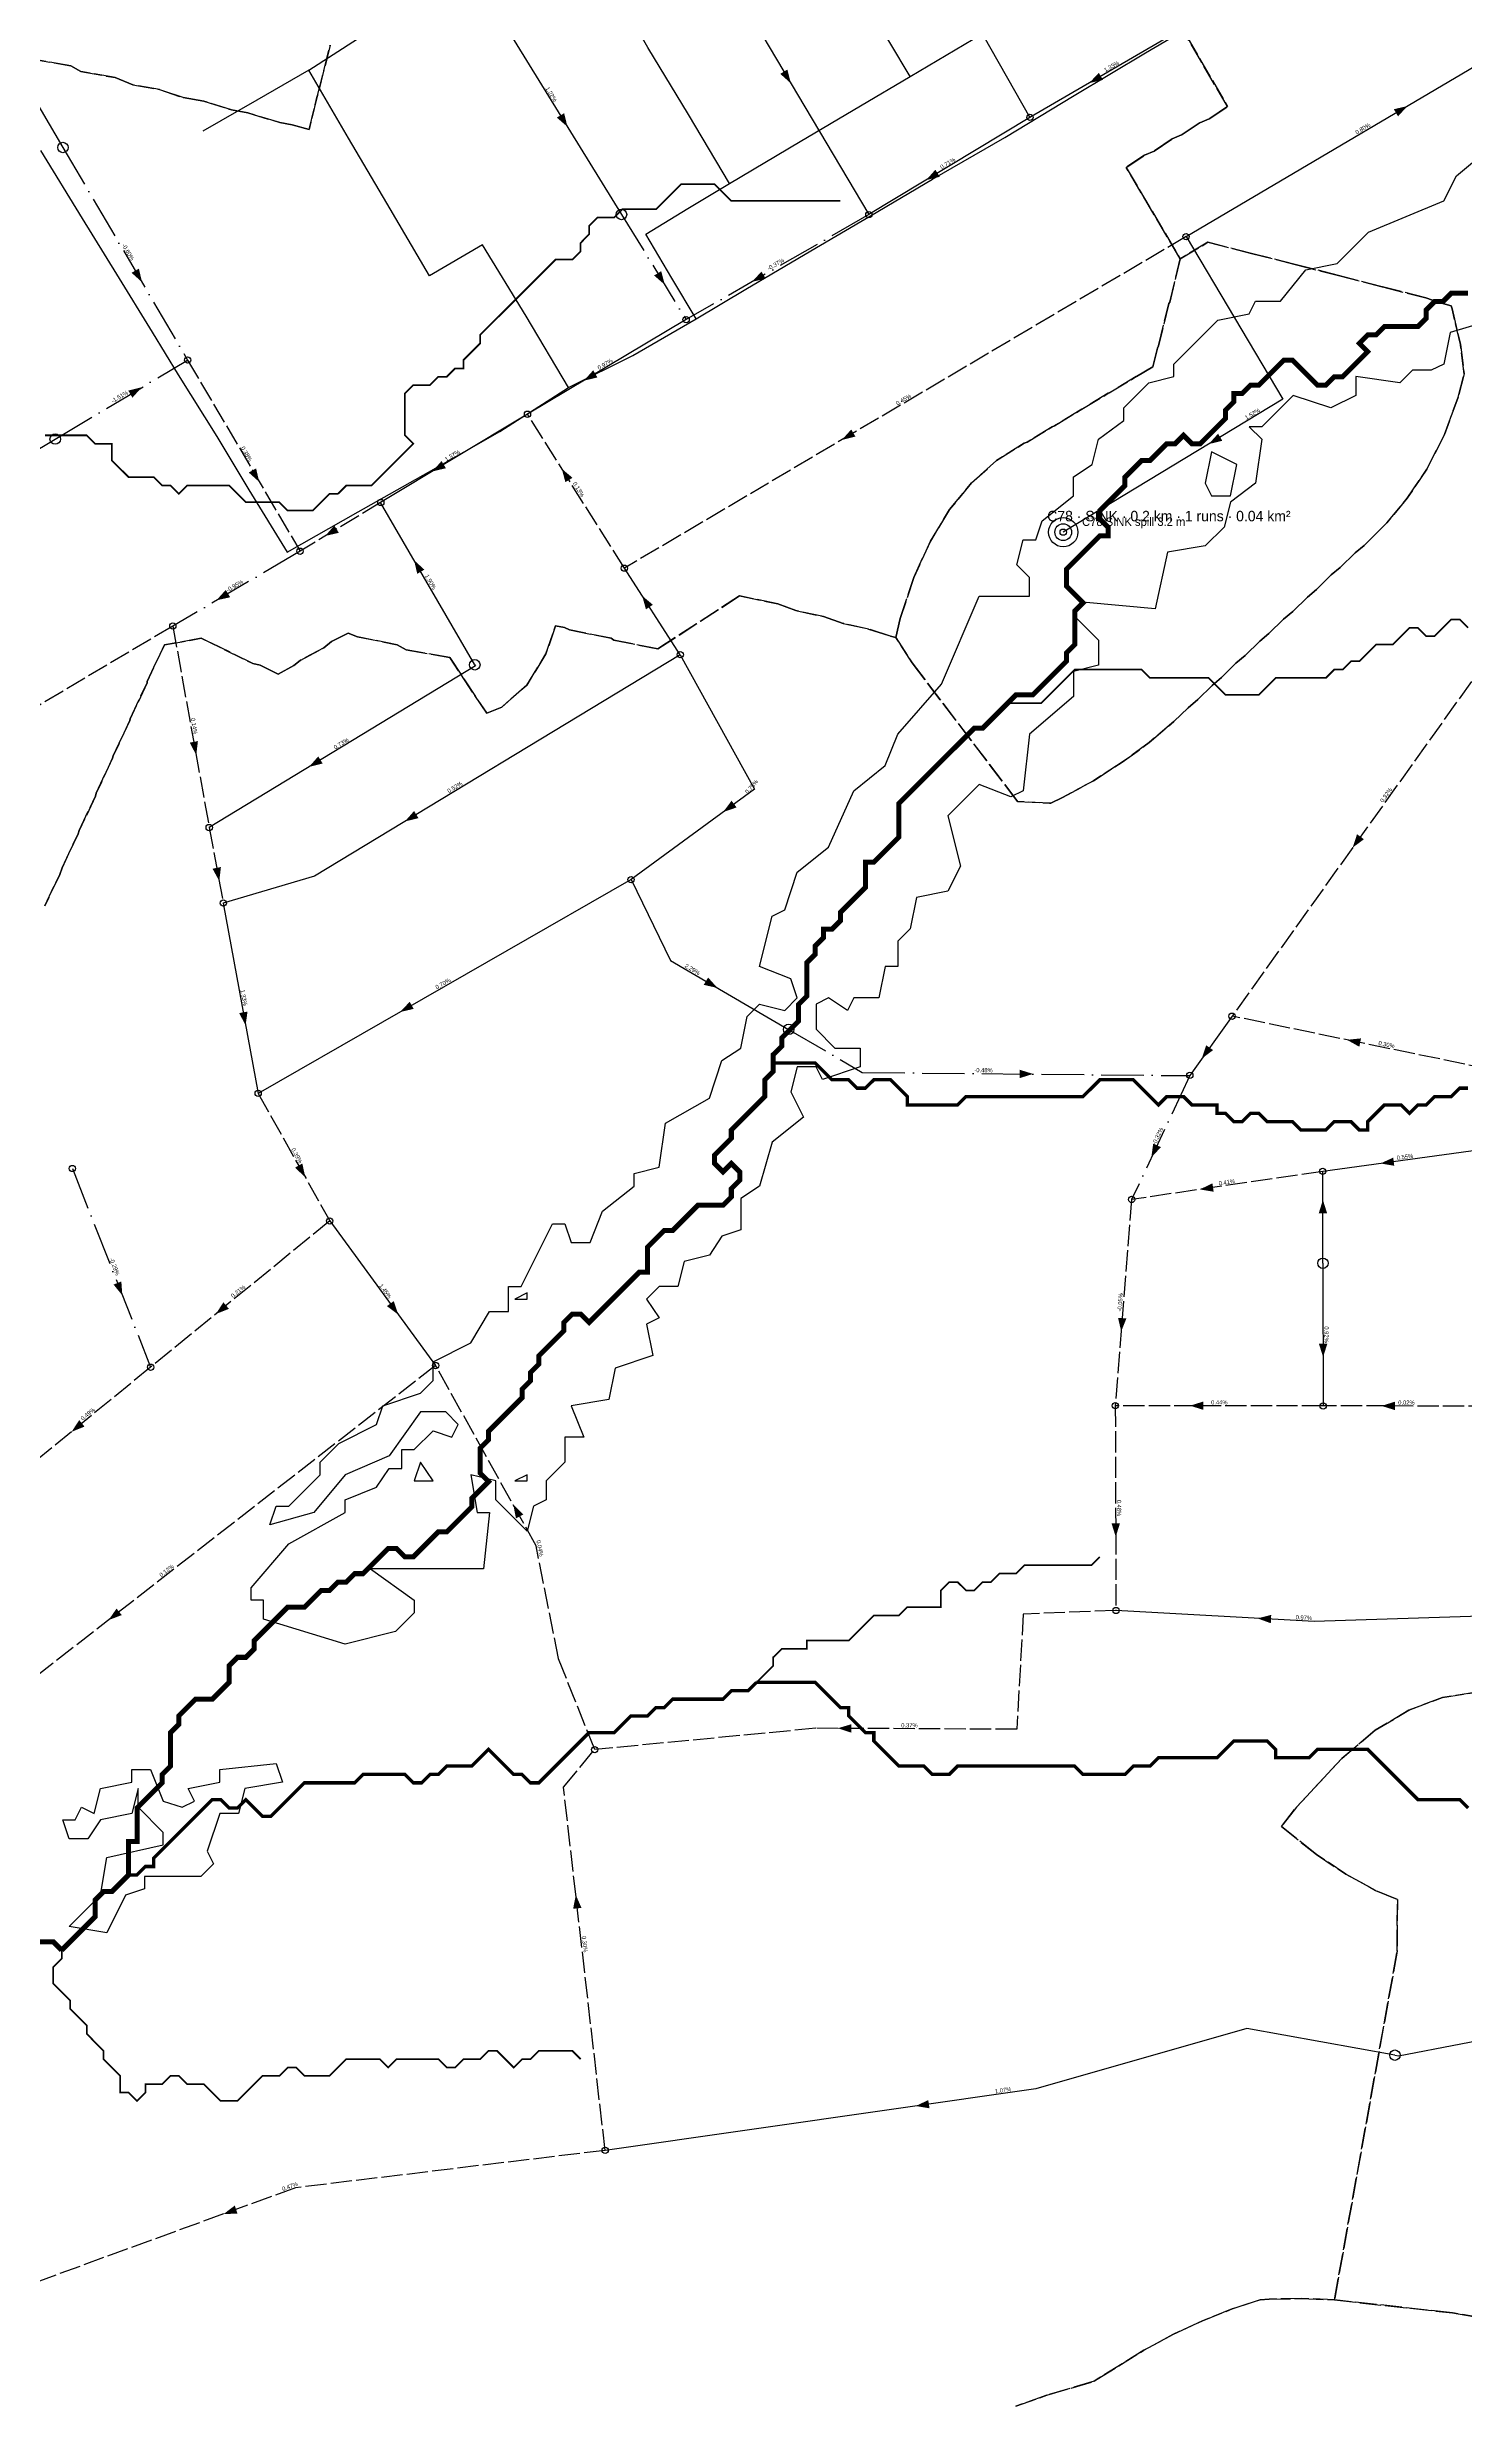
# Model space of a CAD drawing. Header units: metres. Extents: x 442821 to 452274, y 2561971 to 2571293.
# Drawn here: x 445740 to 446418, y 2564896 to 2566022 of the extents above; entities that cross this region are included whole.
import ezdxf
from ezdxf.enums import TextEntityAlignment as Align

# ---------------------------------------------------------------- set-up
doc = ezdxf.new("R2010")
doc.units = ezdxf.units.M
doc.header["$LTSCALE"] = 8
doc.linetypes.add('DASHDOT', pattern=[3.556, 2.54, -0.508, 0, -0.508])
doc.linetypes.add('DASHED', pattern=[1.524, 1.27, -0.254])
for name, color, linetype in [('A_ARROWS', 7, 'Continuous'), ('A_BUILT_2006', 252, 'Continuous'), ('A_CATCH_LABEL', 7, 'Continuous'), ('A_CATCHMENTS', 7, 'Continuous'), ('A_GRADIENT', 8, 'Continuous'), ('A_JUNCTIONS', 8, 'Continuous'), ('A_OUTLET_LABEL', 7, 'Continuous'), ('A_OUTLETS', 7, 'Continuous'), ('A_RUNS', 7, 'Continuous'), ('A_STREAMS', 5, 'Continuous'), ('A_WADI', 4, 'Continuous')]:
    doc.layers.add(name, color=color, linetype=linetype)

msp = doc.modelspace()

# ---------------------------------------------------------------- linework, layer by layer
at = {"layer": 'A_ARROWS', "color": 4}
for points in [[(446095.7, 2566004.2), (446090.7, 2566008.7), (446094.1, 2566010.8)], [(446238.3, 2566004.3), (446242.9, 2566009.2), (446244.9, 2566005.8)], [(445989, 2565983.4), (445983.9, 2565987.8), (445987.4, 2565989.9)], [(446160.4, 2565957.9), (446164.8, 2565962.9), (446166.9, 2565959.5)], [(445785.7, 2565909.1), (445780.7, 2565913.6), (445784.2, 2565915.6)], [(446035.5, 2565907.9), (446030.4, 2565912.3), (446033.8, 2565914.4)], [(446077.2, 2565909.3), (446081.7, 2565914.2), (446083.7, 2565910.8)], [(445996.8, 2565862), (446001.3, 2565867), (446003.3, 2565863.6)], [(445785.6, 2565858.9), (445781.1, 2565853.9), (445779.1, 2565857.3)], [(446120.1, 2565833.7), (446124.6, 2565838.7), (446126.6, 2565835.3)], [(445841.7, 2565813.6), (445836.7, 2565818.1), (445840.2, 2565820.1)], [(445924.4, 2565818.6), (445928.8, 2565823.6), (445930.9, 2565820.2)], [(445986.3, 2565819.9), (445991.4, 2565815.6), (445988, 2565813.5)], [(445873.2, 2565787.8), (445877.6, 2565792.8), (445879.7, 2565789.3)], [(445915.7, 2565776.2), (445920.6, 2565771.7), (445917.2, 2565769.7)], [(445821.2, 2565757), (445825.7, 2565762), (445827.8, 2565758.5)], [(446024.7, 2565759.2), (446029.8, 2565754.9), (446026.5, 2565752.7)]]:
    msp.add_solid(points, dxfattribs=at)
at = {"layer": 'A_ARROWS', "color": 1}
for points in [[(446390.4, 2565993.3), (446385.9, 2565988.4), (446383.9, 2565991.8)], [(445811.6, 2565683), (445808.5, 2565689), (445812.4, 2565689.7)], [(445865.5, 2565677.4), (445869.9, 2565682.4), (445872, 2565679)], [(446063.4, 2565655.8), (446067.4, 2565661.2), (446069.8, 2565658)], [(445911.3, 2565651.3), (445915.7, 2565656.3), (445917.8, 2565652.9)], [(446364.2, 2565638.8), (446366.3, 2565645.2), (446369.6, 2565642.8)], [(445822.6, 2565622.8), (445819.4, 2565628.7), (445823.4, 2565629.5)], [(446060.7, 2565571.7), (446054.1, 2565573.2), (446056.2, 2565576.7)], [(445835.2, 2565553.8), (445832.1, 2565559.7), (445836.1, 2565560.4)], [(445909, 2565560.2), (445913.6, 2565565.1), (445915.5, 2565561.7)], [(446361.5, 2565546.9), (446368.2, 2565547.6), (446367.4, 2565543.6)], [(446292.1, 2565537.9), (446294.2, 2565544.3), (446297.5, 2565542)], [(446211.5, 2565530.6), (446205.1, 2565528.6), (446205.1, 2565532.6)], [(446268, 2565490.7), (446268.9, 2565497.3), (446272.6, 2565495.6)], [(445863.7, 2565481.2), (445858.8, 2565485.8), (445862.3, 2565487.8)], [(446377.5, 2565487.8), (446383.6, 2565490.6), (446384.1, 2565486.7)], [(446291.2, 2565475.4), (446297.2, 2565478.3), (446297.8, 2565474.3)], [(446350, 2565470.4), (446352, 2565464), (446348, 2565464)], [(445776.3, 2565424.7), (445772.1, 2565429.9), (445775.8, 2565431.4)], [(445820.9, 2565415.8), (445824.6, 2565421.4), (445827.2, 2565418.3)], [(445908.1, 2565415.6), (445902.7, 2565419.6), (445906, 2565422)], [(446253.6, 2565407.5), (446252.1, 2565414), (446256.1, 2565413.7)], [(446350.1, 2565395.2), (446348.1, 2565401.6), (446352.1, 2565401.6)], [(446286.5, 2565372), (446292.9, 2565374), (446292.9, 2565370)], [(446378, 2565371.9), (446384.4, 2565373.9), (446384.4, 2565369.9)], [(445752, 2565359.5), (445755.7, 2565365.1), (445758.2, 2565362)], [(445963.1, 2565324.7), (445967.9, 2565320), (445964.4, 2565318.1)], [(446251, 2565309.3), (446249, 2565315.7), (446253, 2565315.7)], [(445769.7, 2565269.5), (445773.5, 2565275), (445776, 2565271.9)], [(446318.8, 2565270.3), (446325.3, 2565272), (446325.1, 2565268)], [(446118.2, 2565217.8), (446124.6, 2565219.7), (446124.6, 2565215.7)], [(445993, 2565138.1), (445995.7, 2565131.9), (445991.7, 2565131.5)], [(446155.4, 2565037.2), (446161.4, 2565040), (446162, 2565036.1)], [(445824.6, 2564985.5), (445830, 2564989.6), (445831.3, 2564985.8)]]:
    msp.add_solid(points, dxfattribs=at)
at = {"layer": 'A_ARROWS', "color": 2}
msp.add_solid([(446295.4, 2565831.7), (446299.9, 2565836.7), (446301.9, 2565833.3)], dxfattribs=at)
at = {"layer": 'A_BUILT_2006', "color": 252}
for points in [[(446027.4, 2566021.3), (446014.2, 2566044.5)], [(446152.7, 2566007.4), (446133.3, 2566039.9)], [(446265.2, 2566018.7), (446297.5, 2566037.8)], [(445865.4, 2566010.4), (445888.6, 2566025.5)], [(446046.9, 2565989.3), (446027.4, 2566021.3)], [(446152.7, 2566007.4), (446187.1, 2566027.9)], [(445865.4, 2566010.4), (445840.6, 2565996.1)], [(445884.4, 2565978), (445865.4, 2566010.4)], [(446231.2, 2565998.3), (446265.2, 2566018.7)], [(446129.1, 2565993.4), (446152.7, 2566007.4)], [(446198, 2565978.3), (446231.2, 2565998.3)], [(445840.6, 2565996.1), (445814.8, 2565981.3)], [(446066.5, 2565956.3), (446046.9, 2565989.3)], [(446100.2, 2565976.4), (446129.1, 2565993.4)], [(445902.6, 2565946.9), (445884.4, 2565978)], [(446066.5, 2565956.3), (446100.2, 2565976.4)], [(446163.4, 2565958.4), (446198, 2565978.3)], [(445737.2, 2565972), (445757.1, 2565939.6)], [(446046.5, 2565944.4), (446066.5, 2565956.3)], [(446133.8, 2565940.9), (446163.4, 2565958.4)], [(445923.1, 2565912.2), (445902.6, 2565946.9)], [(446026.4, 2565932.1), (446046.5, 2565944.4)], [(446105.3, 2565924.1), (446133.8, 2565940.9)], [(445757.1, 2565939.6), (445773.5, 2565912.9)], [(446038.9, 2565911.1), (446026.4, 2565932.1)], [(445948.4, 2565927), (445923.1, 2565912.2)], [(445969.2, 2565892.9), (445948.4, 2565927)], [(446074.3, 2565905.8), (446105.3, 2565924.1)], [(445773.5, 2565912.9), (445790.5, 2565885.3)], [(446050.5, 2565891.6), (446038.9, 2565911.1)], [(446050.5, 2565891.6), (446074.3, 2565905.8)], [(445790.5, 2565885.3), (445803, 2565864.8)], [(445989.5, 2565858.7), (445969.2, 2565892.9)], [(446020.2, 2565874), (446050.5, 2565891.6)], [(445989.5, 2565858.7), (446020.2, 2565874)], [(445803, 2565864.8), (445821.4, 2565835.3)], [(445956.6, 2565837.8), (445989.5, 2565858.7)], [(445821.4, 2565835.3), (445836.8, 2565809.9)], [(445922.6, 2565818.3), (445956.6, 2565837.8)], [(445889, 2565799.3), (445922.6, 2565818.3)], [(445836.8, 2565809.9), (445855.1, 2565780)], [(445855.1, 2565780), (445889, 2565799.3)]]:
    msp.add_lwpolyline(points, dxfattribs=at)
at = {"layer": 'A_CATCHMENTS', "color": 1, "linetype": 'DASHED'}
for points in [[(445739.2, 2565611), (445746.4, 2565626), (445747.5, 2565629.2), (445755.1, 2565645.4), (445755.7, 2565647), (445763.4, 2565663.4), (445763.8, 2565664.8), (445771.6, 2565681.5), (445771.9, 2565682.6), (445779.9, 2565699.6), (445780, 2565700.4), (445788.1, 2565717.6), (445788.1, 2565718.2), (445796.4, 2565735.7), (445814, 2565738.9), (445838.7, 2565726.8), (445842.1, 2565726), (445850.8, 2565721.7), (445858.2, 2565725.8), (445861.2, 2565728.3), (445872.5, 2565734.3), (445876.3, 2565737.4), (445884.2, 2565741.4), (445888.7, 2565739.6), (445907.6, 2565735.8), (445911.9, 2565733.4), (445932.8, 2565729.7), (445950.4, 2565703), (445957.6, 2565706), (445969.5, 2565716.5), (445978.7, 2565731.4), (445983.3, 2565744.9), (445987.5, 2565744), (445990, 2565742.9), (446009.8, 2565738.9), (446011.2, 2565738), (446032.1, 2565733.8), (446071.2, 2565759.1), (446089.6, 2565755.3), (446098.1, 2565752.1), (446111.3, 2565749.3), (446120.7, 2565746), (446132.9, 2565743.3), (446143.3, 2565739.9), (446145.9, 2565739.3), (446153.7, 2565727.1), (446204.1, 2565660.9), (446204.2, 2565660.9), (446219.3, 2565660), (446220, 2565660), (446225.6, 2565662.7), (446240.3, 2565670.8), (446254.1, 2565679.6), (446266.9, 2565689), (446278.8, 2565699.1), (446285.6, 2565705.7), (446290.2, 2565709.6), (446297, 2565716.3), (446301.5, 2565720.2), (446308.4, 2565726.9), (446312.9, 2565730.7), (446319.8, 2565737.5), (446324.2, 2565741.2), (446331.2, 2565748), (446335.6, 2565751.7), (446342.6, 2565758.6), (446347, 2565762.2), (446354, 2565769.2), (446358.3, 2565772.7), (446365.4, 2565779.7), (446369.7, 2565783.3), (446380.6, 2565794.1), (446390.3, 2565805.8), (446399.6, 2565819.7), (446408.1, 2565836.3), (446414.7, 2565854.2), (446417.5, 2565865.3), (446415.7, 2565879.4), (446411.7, 2565896.4), (446411.3, 2565897.8), (446405.5, 2565899.4), (446399.2, 2565901.6), (446378.4, 2565906.9), (446378.3, 2565906.9), (446357.5, 2565912.3), (446357.5, 2565912.3), (446336.7, 2565917.6), (446336.7, 2565917.6), (446315.9, 2565922.9), (446315.8, 2565922.9), (446295, 2565928.2), (446281.8, 2565920.3), (446256, 2565964), (446264.8, 2565969.8), (446269.3, 2565971.8), (446278, 2565977.6), (446282.4, 2565979.5), (446291.2, 2565985.3), (446295.6, 2565987.2), (446304.4, 2565993.1), (446278.8, 2566037.1)], [(445875.6, 2566022.4), (445869.6, 2565998.4), (445869.2, 2565997.4), (445865.5, 2565982.1), (445857.4, 2565984.4), (445851.5, 2565985.5), (445836.3, 2565990), (445828.4, 2565991.5), (445815.2, 2565995.6), (445805.3, 2565997.4), (445794, 2566001.2), (445781.3, 2566003.5), (445772.9, 2566006.9), (445756.5, 2566009.8), (445751.7, 2566012.5), (445731.7, 2566016.1)], [(446423.5, 2565235), (446407.2, 2565232.5), (446391.1, 2565226.5), (446375, 2565216.8), (446359.1, 2565203.4), (446337.3, 2565180), (446330.2, 2565170.9), (446346.9, 2565157.4), (446360.9, 2565148.1), (446375.1, 2565140.3), (446385.6, 2565135.9), (446385.5, 2565111.3), (446355.5, 2564944.5), (446340, 2564945.2), (446324.3, 2564944.9), (446320, 2564944.6), (446306.7, 2564940.2), (446292.4, 2564934.5), (446278.3, 2564927.9), (446264.4, 2564920.4), (446242.1, 2564906.6), (446240.7, 2564905.6), (446218, 2564898.9), (446203.2, 2564893.7)]]:
    msp.add_lwpolyline(points, dxfattribs=at)
at = {"layer": 'A_CATCHMENTS', "color": 4, "linetype": 'DASHED'}
for points in [[(446278.8, 2566037.1), (446304.4, 2565993.1), (446295.6, 2565987.2), (446291.2, 2565985.3), (446282.4, 2565979.5), (446278, 2565977.6), (446269.3, 2565971.8), (446264.8, 2565969.8), (446256, 2565964), (446281.8, 2565920.3), (446276.8, 2565899.6), (446276.3, 2565898.9), (446271.4, 2565878.7), (446270.9, 2565877.5), (446268.7, 2565868.7), (446260.9, 2565864), (446260.8, 2565864), (446247.9, 2565856.2), (446247.4, 2565856), (446234.8, 2565848.4), (446234, 2565848), (446221.8, 2565840.5), (446220.6, 2565840), (446208.7, 2565832.7), (446207.2, 2565832.1), (446194, 2565823.8), (446182.1, 2565813.2), (446171.6, 2565800.4), (446162.4, 2565785.3), (446154.5, 2565767.9), (446148, 2565748.3), (446145.9, 2565739.3), (446143.3, 2565739.9), (446132.9, 2565743.3), (446120.7, 2565746), (446111.3, 2565749.3), (446098.1, 2565752.1), (446089.6, 2565755.3), (446071.2, 2565759.1), (446032.1, 2565733.8), (446011.2, 2565738), (446009.8, 2565738.9), (445990, 2565742.9), (445987.5, 2565744), (445983.3, 2565744.9), (445978.7, 2565731.4), (445969.5, 2565716.5), (445957.6, 2565706), (445950.4, 2565703), (445932.8, 2565729.7), (445911.9, 2565733.4), (445907.6, 2565735.8), (445888.7, 2565739.6), (445884.2, 2565741.4), (445876.3, 2565737.4), (445872.5, 2565734.3), (445861.2, 2565728.3), (445858.2, 2565725.8), (445850.8, 2565721.7), (445842.1, 2565726), (445838.7, 2565726.8), (445814, 2565738.9), (445796.4, 2565735.7), (445788.1, 2565718.2), (445788.1, 2565717.6), (445780, 2565700.4), (445779.9, 2565699.6), (445771.9, 2565682.6), (445771.6, 2565681.5), (445763.8, 2565664.8), (445763.4, 2565663.4), (445755.7, 2565647), (445755.1, 2565645.4), (445747.5, 2565629.2), (445746.4, 2565626), (445739.2, 2565611)], [(445731.7, 2566016.1), (445751.7, 2566012.5), (445756.5, 2566009.8), (445772.9, 2566006.9), (445781.3, 2566003.5), (445794, 2566001.2), (445805.3, 2565997.4), (445815.2, 2565995.6), (445828.4, 2565991.5), (445836.3, 2565990), (445851.5, 2565985.5), (445857.4, 2565984.4), (445865.5, 2565982.1), (445869.2, 2565997.4), (445869.6, 2565998.4), (445875.6, 2566022.4)]]:
    msp.add_lwpolyline(points, dxfattribs=at)
at = {"layer": 'A_CATCHMENTS', "color": 2, "linetype": 'DASHED'}
msp.add_lwpolyline([(446171.6, 2565800.4), (446182.1, 2565813.2), (446194, 2565823.8), (446207.2, 2565832.1), (446208.7, 2565832.7), (446220.6, 2565840), (446221.8, 2565840.5), (446234, 2565848), (446234.8, 2565848.4), (446247.4, 2565856), (446247.9, 2565856.2), (446260.8, 2565864), (446260.9, 2565864), (446268.7, 2565868.7), (446270.9, 2565877.5), (446271.4, 2565878.7), (446276.3, 2565898.9), (446276.8, 2565899.6), (446281.8, 2565920.3), (446295, 2565928.2), (446315.8, 2565922.9), (446315.9, 2565922.9), (446336.7, 2565917.6), (446336.7, 2565917.6), (446357.5, 2565912.3), (446357.5, 2565912.3), (446378.3, 2565906.9), (446378.4, 2565906.9), (446399.2, 2565901.6), (446405.5, 2565899.4), (446411.3, 2565897.8), (446411.7, 2565896.4), (446415.7, 2565879.4), (446417.5, 2565865.3), (446414.7, 2565854.2), (446408.1, 2565836.3), (446399.6, 2565819.7), (446390.3, 2565805.8), (446380.6, 2565794.1), (446369.7, 2565783.3), (446365.4, 2565779.7), (446358.3, 2565772.7), (446354, 2565769.2), (446347, 2565762.2), (446342.6, 2565758.6), (446335.6, 2565751.7), (446331.2, 2565748), (446324.2, 2565741.2), (446319.8, 2565737.5), (446312.9, 2565730.7), (446308.4, 2565726.9), (446301.5, 2565720.2), (446297, 2565716.3), (446290.2, 2565709.6), (446285.6, 2565705.7), (446278.8, 2565699.1), (446266.9, 2565689), (446254.1, 2565679.6), (446240.3, 2565670.8), (446225.6, 2565662.7), (446220, 2565660), (446219.3, 2565660), (446204.2, 2565660.9), (446204.1, 2565660.9), (446153.7, 2565727.1), (446145.9, 2565739.3), (446148, 2565748.3), (446154.5, 2565767.9), (446162.4, 2565785.3), (446171.6, 2565800.4)], close=True, dxfattribs=at)
at = {"layer": 'A_CATCHMENTS', "color": 3, "linetype": 'DASHED'}
msp.add_lwpolyline([(446426.7, 2564935.7), (446412, 2564938.3), (446355.5, 2564944.5), (446385.5, 2565111.3), (446385.6, 2565135.9), (446375.1, 2565140.3), (446360.9, 2565148.1), (446346.9, 2565157.4), (446330.2, 2565170.9), (446337.3, 2565180), (446359.1, 2565203.4), (446375, 2565216.8), (446391.1, 2565226.5), (446407.2, 2565232.5), (446423.5, 2565235)], dxfattribs=at)
at = {"layer": 'A_CATCHMENTS', "color": 2, "linetype": 'DASHED'}
msp.add_lwpolyline([(446203.2, 2564893.7), (446218, 2564898.9), (446240.7, 2564905.6), (446242.1, 2564906.6), (446264.4, 2564920.4), (446278.3, 2564927.9), (446292.4, 2564934.5), (446306.7, 2564940.2), (446320, 2564944.6), (446324.3, 2564944.9), (446340, 2564945.2), (446355.5, 2564944.5), (446412, 2564938.3), (446426.7, 2564935.7)], dxfattribs=at)
at = {"layer": 'A_JUNCTIONS'}
for centre in [(446210, 2565987.9), (446133, 2565941.4), (446284.6, 2565930.9), (446045.7, 2565891.2), (445807.5, 2565871.9), (445969.9, 2565846), (445899.8, 2565803.8), (446225.9, 2565789.6), (445861.2, 2565780.5), (446016.2, 2565772.4), (445800.4, 2565744.7), (446042.9, 2565731), (445817.8, 2565648.4), (446019.4, 2565623.5), (445824.5, 2565612.3), (446306.6, 2565558.2), (446286.4, 2565529.9), (445841.2, 2565521.3), (445752.4, 2565485.4), (446349.9, 2565484), (446258.6, 2565470.6), (445875.4, 2565460.3), (445789.8, 2565390.4), (445926, 2565391.2), (446250.8, 2565372), (446350.1, 2565371.9), (446251.1, 2565274.1), (446002, 2565207.6), (446007, 2565016)]:
    msp.add_circle(centre, 1.5, dxfattribs=at)
at = {"layer": 'A_JUNCTIONS', "color": 30}
for centre in [(445747.9, 2565973.5), (446014.8, 2565941.5), (445744.2, 2565834.1), (445944.7, 2565726.2), (446094.7, 2565551.9), (446350, 2565440.1), (446384.4, 2565061.5)]:
    msp.add_circle(centre, 2.5, dxfattribs=at)
at = {"layer": 'A_OUTLETS', "color": 1}
for radius in [7, 4]:
    msp.add_circle((446225.9, 2565789.6), radius, dxfattribs=at)
at = {"layer": 'A_RUNS', "color": 4}
for points in [[(446139.4, 2566112.3), (446210, 2565987.9)], [(446034.7, 2566107.1), (446133, 2565941.4)], [(445945.1, 2566054.7), (446014.8, 2565941.5)], [(446289.5, 2566034), (446210, 2565987.9)], [(445720.6, 2566020), (445747.9, 2565973.5)], [(446210, 2565987.9), (446133, 2565941.4)], [(446045.7, 2565891.2), (445969.9, 2565846)], [(445969.9, 2565846), (445899.7, 2565803.8)], [(445638.7, 2565771.2), (445744.2, 2565834.1)], [(445944.7, 2565726.2), (445899.7, 2565803.8)], [(446042.9, 2565731), (446016.2, 2565772.4)]]:
    msp.add_lwpolyline(points, dxfattribs=at)
at = {"layer": 'A_RUNS', "color": 1}
for points in [[(446284.6, 2565930.9), (446455.2, 2566031.6)], [(446042.9, 2565731), (445868.1, 2565625.1), (445824.5, 2565612.3)], [(446042.9, 2565731), (446078.3, 2565666.7), (446019.4, 2565623.5)], [(445944.7, 2565726.2), (445945, 2565725.7), (445817.8, 2565648.4)], [(446019.4, 2565623.5), (445841.2, 2565521.3)], [(446019.4, 2565623.5), (446038.2, 2565584.8), (446094.7, 2565551.8)], [(445824.5, 2565612.3), (445841.2, 2565521.3)], [(446306.6, 2565558.2), (446286.4, 2565529.8)], [(446428.8, 2565494.8), (446349.9, 2565484)], [(446350, 2565440.1), (446349.9, 2565484)], [(445875.4, 2565460.3), (445926, 2565391.2)], [(446350, 2565440.1), (446350.1, 2565371.9)], [(446430.5, 2565271.5), (446345.8, 2565268.8), (446251.1, 2565274.1)], [(446384.4, 2565061.5), (446313.7, 2565074.3), (446212.8, 2565045.4), (446007, 2565016)]]:
    msp.add_lwpolyline(points, dxfattribs=at)
at = {"layer": 'A_RUNS', "color": 4, "linetype": 'DASHDOT'}
for points in [[(445747.9, 2565973.5), (445807.5, 2565871.9)], [(446014.8, 2565941.5), (446045.7, 2565891.2)], [(446133, 2565941.4), (446045.7, 2565891.2)], [(445744.2, 2565834.1), (445807.5, 2565871.9)], [(445861.2, 2565780.5), (445800.4, 2565744.7)]]:
    msp.add_lwpolyline(points, dxfattribs=at)
at = {"layer": 'A_RUNS', "color": 4, "linetype": 'DASHED'}
for points in [[(446284.6, 2565930.9), (446016.2, 2565772.4)], [(445807.5, 2565871.9), (445861.2, 2565780.5)], [(446016.2, 2565772.4), (445969.9, 2565846)], [(445899.7, 2565803.8), (445861.2, 2565780.5)], [(445800.4, 2565744.7), (445704.3, 2565687.8), (445606.8, 2565630.7)]]:
    msp.add_lwpolyline(points, dxfattribs=at)
at = {"layer": 'A_RUNS', "color": 2}
msp.add_lwpolyline([(446284.6, 2565930.9), (446330.9, 2565853.2), (446225.9, 2565789.6)], dxfattribs=at)
at = {"layer": 'A_RUNS', "color": 1, "linetype": 'DASHED'}
for points in [[(446456.4, 2565767.8), (446306.6, 2565558.2)], [(445800.4, 2565744.7), (445817.8, 2565648.4)], [(445817.8, 2565648.4), (445824.5, 2565612.3)], [(446453.6, 2565527.9), (446306.6, 2565558.2)], [(445841.2, 2565521.3), (445875.4, 2565460.3)], [(446349.9, 2565484), (446258.6, 2565470.6)], [(446258.6, 2565470.6), (446250.8, 2565372)], [(445875.4, 2565460.3), (445789.8, 2565390.4)], [(445926, 2565391.2), (445719.4, 2565230.3), (445661.8, 2565208.5)], [(445789.8, 2565390.4), (445731.9, 2565343.1)], [(446002, 2565207.6), (445984.7, 2565251.1), (445974, 2565305), (445926, 2565391.2)], [(446350.1, 2565371.9), (446250.8, 2565372)], [(446250.8, 2565372), (446251.1, 2565274.1)], [(446429.7, 2565371.8), (446350.1, 2565371.9)], [(446251.1, 2565274.1), (446206.8, 2565272.4), (446203.7, 2565217.3), (446107.7, 2565217.8), (446002, 2565207.6)], [(446007, 2565016), (445987.1, 2565189.6), (446002, 2565207.6)], [(446007, 2565016), (445859, 2564998.1), (445714.6, 2564945.5)]]:
    msp.add_lwpolyline(points, dxfattribs=at)
at = {"layer": 'A_RUNS', "color": 1, "linetype": 'DASHDOT'}
for points in [[(446094.7, 2565551.8), (446129.9, 2565531.3), (446286.4, 2565529.8)], [(446286.4, 2565529.8), (446258.6, 2565470.6)], [(445752.4, 2565485.4), (445789.8, 2565390.4)]]:
    msp.add_lwpolyline(points, dxfattribs=at)
at = {"layer": 'A_RUNS', "color": 3}
msp.add_lwpolyline([(446384.4, 2565061.5), (446386.1, 2565061.2), (446445.7, 2565072.6), (446487.6, 2565066.1)], dxfattribs=at)
at = {"layer": 'A_STREAMS', "color": 5}
for points, const_width in [([(446119.4, 2565948), (446115.4, 2565948), (446111.4, 2565948), (446107.4, 2565948), (446103.4, 2565948), (446099.4, 2565948), (446095.4, 2565948), (446091.4, 2565948), (446087.3, 2565948), (446083.3, 2565948), (446079.3, 2565948), (446075.3, 2565948), (446071.3, 2565948), (446067.3, 2565948), (446063.3, 2565952), (446059.3, 2565956), (446055.3, 2565956), (446051.3, 2565956), (446047.3, 2565956), (446043.3, 2565956), (446039.3, 2565952), (446035.3, 2565948), (446031.3, 2565944), (446027.3, 2565944), (446023.3, 2565944), (446019.3, 2565944), (446015.3, 2565944), (446011.3, 2565940), (446007.3, 2565940), (446003.3, 2565940), (445999.3, 2565936), (445999.3, 2565932), (445995.3, 2565927.9), (445995.3, 2565923.9), (445991.3, 2565919.9), (445987.3, 2565919.9), (445983.3, 2565919.9), (445979.3, 2565915.9), (445975.3, 2565911.9), (445971.3, 2565907.9), (445967.3, 2565903.9), (445963.3, 2565899.9), (445959.3, 2565895.9), (445955.3, 2565891.9), (445951.3, 2565887.9), (445947.3, 2565883.9), (445947.3, 2565879.9), (445943.3, 2565875.9), (445939.3, 2565871.9), (445939.3, 2565867.9), (445935.3, 2565867.9), (445931.3, 2565863.9), (445927.3, 2565863.9), (445923.3, 2565859.9), (445919.3, 2565859.9), (445915.3, 2565859.9), (445911.3, 2565855.9), (445911.3, 2565851.9), (445911.3, 2565847.9), (445911.3, 2565843.9), (445911.3, 2565839.9), (445911.3, 2565835.9), (445915.3, 2565831.9), (445911.3, 2565827.9), (445907.3, 2565823.9), (445903.3, 2565819.9), (445899.3, 2565815.9), (445895.3, 2565811.9), (445891.3, 2565811.9), (445887.3, 2565811.9), (445883.3, 2565811.9), (445879.3, 2565807.9), (445875.3, 2565807.9), (445871.3, 2565803.9), (445867.3, 2565799.9), (445863.3, 2565799.9), (445859.3, 2565799.9), (445855.3, 2565799.9), (445851.3, 2565803.9), (445847.3, 2565803.9), (445843.3, 2565803.9), (445839.3, 2565803.9), (445835.3, 2565803.9), (445831.3, 2565807.9), (445827.3, 2565811.9), (445823.3, 2565811.9), (445819.3, 2565811.9), (445815.3, 2565811.9), (445811.3, 2565811.9), (445807.3, 2565811.9), (445803.3, 2565807.9), (445799.3, 2565811.9), (445795.3, 2565811.9), (445791.3, 2565815.9), (445787.3, 2565815.9), (445783.3, 2565815.9), (445779.3, 2565815.9), (445775.3, 2565819.9), (445771.3, 2565823.9), (445771.3, 2565827.9), (445771.3, 2565831.9), (445767.3, 2565831.9), (445763.3, 2565831.9), (445759.3, 2565835.9), (445755.3, 2565835.9), (445751.3, 2565835.9), (445747.3, 2565835.9), (445743.3, 2565835.9), (445739.3, 2565835.9)], 0.8), ([(446419.4, 2565903.9), (446415.4, 2565903.9), (446411.4, 2565903.9), (446407.4, 2565899.9), (446403.4, 2565899.9), (446399.4, 2565895.9), (446399.4, 2565891.9), (446395.4, 2565887.9), (446391.4, 2565887.9), (446387.4, 2565887.9), (446383.4, 2565887.9), (446379.4, 2565887.9), (446375.4, 2565883.9), (446371.4, 2565883.9), (446367.4, 2565879.9), (446371.4, 2565875.9), (446367.4, 2565871.9), (446363.4, 2565867.9), (446359.4, 2565863.9), (446355.4, 2565863.9), (446351.4, 2565859.9), (446347.4, 2565859.9), (446343.4, 2565863.9), (446339.4, 2565867.9), (446335.4, 2565871.9), (446331.4, 2565871.9), (446327.4, 2565867.9), (446323.4, 2565863.9), (446319.4, 2565859.9), (446315.4, 2565859.9), (446311.4, 2565855.9), (446307.4, 2565855.9), (446307.4, 2565851.9), (446303.4, 2565847.9), (446303.4, 2565843.9), (446299.4, 2565839.9), (446295.4, 2565835.9), (446291.4, 2565831.9), (446287.4, 2565831.9), (446283.4, 2565835.9), (446279.4, 2565831.9), (446275.4, 2565831.9), (446271.4, 2565827.9), (446267.4, 2565823.9), (446263.4, 2565823.9), (446259.4, 2565819.9), (446255.4, 2565815.9), (446255.4, 2565811.9), (446251.4, 2565807.9), (446247.4, 2565803.9), (446243.4, 2565799.9), (446243.4, 2565795.9), (446247.4, 2565791.9), (446247.4, 2565787.9), (446243.4, 2565787.9), (446239.4, 2565783.9), (446235.4, 2565779.9), (446231.4, 2565775.9), (446227.4, 2565771.9), (446227.4, 2565767.9), (446227.4, 2565763.9), (446231.4, 2565759.9), (446235.4, 2565755.9), (446231.4, 2565751.9), (446231.4, 2565747.9), (446231.4, 2565743.9), (446231.4, 2565739.9), (446231.4, 2565735.9), (446227.4, 2565731.9), (446227.4, 2565727.9), (446223.4, 2565723.9), (446219.4, 2565719.9), (446215.4, 2565715.9), (446211.4, 2565711.9), (446207.4, 2565711.9), (446203.4, 2565711.9), (446199.4, 2565707.9)], 2.4), ([(446419.4, 2565743.9), (446415.4, 2565747.9), (446411.4, 2565747.9), (446407.4, 2565743.9), (446403.4, 2565739.9), (446399.4, 2565739.9), (446395.4, 2565743.9), (446391.4, 2565743.9), (446387.4, 2565739.9), (446383.4, 2565735.9), (446379.4, 2565735.9), (446375.4, 2565735.9), (446371.4, 2565731.9), (446367.4, 2565727.9), (446363.4, 2565727.9), (446359.4, 2565723.9), (446355.4, 2565723.9), (446351.4, 2565719.9), (446347.4, 2565719.9), (446343.4, 2565719.9), (446339.4, 2565719.9), (446335.4, 2565719.9), (446331.4, 2565719.9), (446327.4, 2565719.9), (446323.4, 2565715.9), (446319.4, 2565711.9), (446315.4, 2565711.9), (446311.4, 2565711.9), (446307.4, 2565711.9), (446303.4, 2565711.9), (446299.4, 2565715.9), (446295.4, 2565719.9), (446291.4, 2565719.9), (446287.4, 2565719.9), (446283.4, 2565719.9), (446279.4, 2565719.9), (446275.4, 2565719.9), (446271.4, 2565719.9), (446267.4, 2565719.9), (446263.4, 2565723.9), (446259.4, 2565723.9), (446255.4, 2565723.9), (446251.4, 2565723.9), (446247.4, 2565723.9), (446243.4, 2565723.9), (446239.4, 2565723.9), (446235.4, 2565723.9), (446231.4, 2565723.9), (446227.4, 2565719.9), (446223.4, 2565715.9), (446219.4, 2565711.9), (446215.4, 2565707.9), (446211.4, 2565707.9), (446207.4, 2565707.9), (446203.4, 2565707.9), (446199.4, 2565707.9)], 0.8), ([(446199.4, 2565707.9), (446195.4, 2565703.9), (446191.4, 2565699.9), (446187.4, 2565695.9), (446183.4, 2565695.9), (446179.4, 2565691.9), (446175.4, 2565687.9), (446171.4, 2565683.9), (446167.4, 2565679.9), (446163.4, 2565675.9), (446159.4, 2565671.9), (446155.4, 2565667.9), (446151.4, 2565663.9), (446147.4, 2565659.9), (446147.4, 2565655.9), (446147.4, 2565651.9), (446147.4, 2565647.9), (446147.4, 2565643.9), (446143.4, 2565639.8), (446139.4, 2565635.8), (446135.4, 2565631.8), (446131.4, 2565631.8), (446131.4, 2565627.8), (446131.4, 2565623.8), (446131.4, 2565619.8), (446127.4, 2565615.8), (446123.4, 2565611.8), (446119.4, 2565607.8), (446119.4, 2565603.8), (446115.4, 2565599.8), (446111.4, 2565599.8), (446111.4, 2565595.8), (446107.4, 2565591.8), (446107.4, 2565587.8), (446103.4, 2565583.8), (446103.4, 2565579.8), (446103.4, 2565575.8), (446103.4, 2565571.8), (446103.4, 2565567.8), (446099.4, 2565563.8), (446099.4, 2565559.8), (446099.4, 2565555.8), (446095.4, 2565551.8), (446091.4, 2565547.8), (446091.4, 2565543.8), (446087.3, 2565539.8), (446087.3, 2565535.8)], 2.4), ([(446087.3, 2565535.8), (446087.3, 2565531.8), (446083.3, 2565527.8), (446083.3, 2565523.8), (446083.3, 2565519.8), (446079.3, 2565515.8), (446075.3, 2565511.8), (446071.3, 2565507.8), (446067.3, 2565503.8), (446067.3, 2565499.8), (446063.3, 2565495.8), (446059.3, 2565491.8), (446059.3, 2565487.8), (446063.3, 2565483.8), (446067.3, 2565487.8), (446071.3, 2565483.8), (446071.3, 2565479.8), (446067.3, 2565475.8), (446067.3, 2565471.8), (446063.3, 2565467.8), (446059.3, 2565467.8), (446055.3, 2565467.8), (446051.3, 2565467.8), (446047.3, 2565463.8), (446043.3, 2565459.8), (446039.3, 2565455.8), (446035.3, 2565455.8), (446031.3, 2565451.8), (446027.3, 2565447.8), (446027.3, 2565443.8), (446027.3, 2565439.8), (446027.3, 2565435.8), (446023.3, 2565435.8), (446019.3, 2565431.8), (446015.3, 2565427.8), (446011.3, 2565423.8), (446007.3, 2565419.8), (446003.3, 2565415.8), (445999.3, 2565411.8), (445995.3, 2565415.8), (445991.3, 2565415.8), (445987.3, 2565411.8), (445987.3, 2565407.8), (445983.3, 2565403.8), (445979.3, 2565399.8), (445975.3, 2565395.8), (445975.3, 2565391.8), (445971.3, 2565387.8), (445971.3, 2565383.8), (445967.3, 2565379.8), (445967.3, 2565375.8), (445963.3, 2565371.8), (445959.3, 2565367.8), (445955.3, 2565363.8), (445951.3, 2565359.8), (445951.3, 2565355.7), (445947.3, 2565351.7), (445947.3, 2565347.7), (445947.3, 2565343.7), (445947.3, 2565339.7), (445951.3, 2565335.7), (445947.3, 2565331.7), (445943.3, 2565327.7), (445943.3, 2565323.7), (445939.3, 2565319.7), (445935.3, 2565315.7), (445931.3, 2565311.7), (445927.3, 2565311.7), (445923.3, 2565307.7), (445919.3, 2565303.7), (445915.3, 2565299.7), (445911.3, 2565299.7), (445907.3, 2565303.7), (445903.3, 2565303.7), (445899.3, 2565299.7), (445895.3, 2565295.7), (445891.3, 2565291.7), (445887.3, 2565291.7), (445883.3, 2565287.7), (445879.3, 2565287.7), (445875.3, 2565283.7), (445871.3, 2565283.7), (445867.3, 2565279.7), (445863.3, 2565275.7), (445859.3, 2565275.7), (445855.3, 2565275.7), (445851.3, 2565271.7), (445847.3, 2565267.7), (445843.3, 2565263.7), (445839.3, 2565259.7), (445839.3, 2565255.7), (445835.3, 2565251.7), (445831.3, 2565251.7), (445827.3, 2565247.7), (445827.3, 2565243.7), (445827.3, 2565239.7), (445823.3, 2565235.7), (445819.3, 2565231.7), (445815.3, 2565231.7), (445811.3, 2565231.7), (445807.3, 2565227.7), (445803.3, 2565223.7), (445803.3, 2565219.7), (445799.3, 2565215.7), (445799.3, 2565211.7), (445799.3, 2565207.7), (445799.3, 2565203.7), (445799.3, 2565199.7), (445795.3, 2565195.7), (445795.3, 2565191.7), (445791.3, 2565187.7), (445787.3, 2565183.7), (445783.3, 2565179.7), (445783.3, 2565175.7), (445783.3, 2565171.7), (445783.3, 2565167.7), (445783.3, 2565163.7), (445779.3, 2565163.7), (445779.3, 2565159.7), (445779.3, 2565155.7), (445779.3, 2565151.7), (445779.3, 2565147.7)], 2.4), ([(446419.4, 2565523.8), (446415.4, 2565523.8), (446411.4, 2565519.8), (446407.4, 2565519.8), (446403.4, 2565519.8), (446399.4, 2565515.8), (446395.4, 2565515.8), (446391.4, 2565511.8), (446387.4, 2565515.8), (446383.4, 2565515.8), (446379.4, 2565515.8), (446375.4, 2565511.8), (446371.4, 2565507.8), (446371.4, 2565503.8), (446367.4, 2565503.8), (446363.4, 2565507.8), (446359.4, 2565507.8), (446355.4, 2565507.8), (446351.4, 2565503.8), (446347.4, 2565503.8), (446343.4, 2565503.8), (446339.4, 2565503.8), (446335.4, 2565507.8), (446331.4, 2565507.8), (446327.4, 2565507.8), (446323.4, 2565507.8), (446319.4, 2565511.8), (446315.4, 2565511.8), (446311.4, 2565507.8), (446307.4, 2565507.8), (446303.4, 2565511.8), (446299.4, 2565511.8), (446299.4, 2565515.8), (446295.4, 2565515.8), (446291.4, 2565515.8), (446287.4, 2565515.8), (446283.4, 2565519.8), (446279.4, 2565519.8), (446275.4, 2565519.8), (446271.4, 2565515.8), (446267.4, 2565519.8), (446263.4, 2565523.8), (446259.4, 2565527.8), (446255.4, 2565527.8), (446251.4, 2565527.8), (446247.4, 2565527.8), (446243.4, 2565527.8), (446239.4, 2565523.8), (446235.4, 2565519.8), (446231.4, 2565519.8), (446227.4, 2565519.8), (446223.4, 2565519.8), (446219.4, 2565519.8), (446215.4, 2565519.8), (446211.4, 2565519.8), (446207.4, 2565519.8), (446203.4, 2565519.8), (446199.4, 2565519.8), (446195.4, 2565519.8), (446191.4, 2565519.8), (446187.4, 2565519.8), (446183.4, 2565519.8), (446179.4, 2565519.8), (446175.4, 2565515.8), (446171.4, 2565515.8), (446167.4, 2565515.8), (446163.4, 2565515.8), (446159.4, 2565515.8), (446155.4, 2565515.8), (446151.4, 2565515.8), (446151.4, 2565519.8), (446147.4, 2565523.8), (446143.4, 2565527.8), (446139.4, 2565527.8), (446135.4, 2565527.8), (446131.4, 2565523.8), (446127.4, 2565523.8), (446123.4, 2565527.8), (446119.4, 2565527.8), (446115.4, 2565527.8), (446111.4, 2565531.8), (446107.4, 2565535.8), (446103.4, 2565535.8), (446099.4, 2565535.8), (446095.4, 2565535.8), (446091.4, 2565535.8), (446087.3, 2565535.8)], 1.6), ([(446243.4, 2565299.7), (446239.4, 2565295.7), (446235.4, 2565295.7), (446231.4, 2565295.7), (446227.4, 2565295.7), (446223.4, 2565295.7), (446219.4, 2565295.7), (446215.4, 2565295.7), (446211.4, 2565295.7), (446207.4, 2565295.7), (446203.4, 2565291.7), (446199.4, 2565291.7), (446195.4, 2565291.7), (446191.4, 2565287.7), (446187.4, 2565287.7), (446183.4, 2565283.7), (446179.4, 2565283.7), (446175.4, 2565287.7), (446171.4, 2565287.7), (446167.4, 2565283.7), (446167.4, 2565279.7), (446167.4, 2565275.7), (446163.4, 2565275.7), (446159.4, 2565275.7), (446155.4, 2565275.7), (446151.4, 2565275.7), (446147.4, 2565271.7), (446143.4, 2565271.7), (446139.4, 2565271.7), (446135.4, 2565271.7), (446131.4, 2565267.7), (446127.4, 2565263.7), (446123.4, 2565259.7), (446119.4, 2565259.7), (446115.4, 2565259.7), (446111.4, 2565259.7), (446107.4, 2565259.7), (446103.4, 2565259.7), (446103.4, 2565255.7), (446099.4, 2565255.7), (446095.4, 2565255.7), (446091.4, 2565255.7), (446087.3, 2565251.7), (446087.3, 2565247.7), (446083.3, 2565243.7), (446079.3, 2565239.7)], 0.8), ([(446079.3, 2565239.7), (446075.3, 2565235.7), (446071.3, 2565235.7), (446067.3, 2565235.7), (446063.3, 2565231.7), (446059.3, 2565231.7), (446055.3, 2565231.7), (446051.3, 2565231.7), (446047.3, 2565231.7), (446043.3, 2565231.7), (446039.3, 2565231.7), (446035.3, 2565227.7), (446031.3, 2565227.7), (446027.3, 2565223.7), (446023.3, 2565223.7), (446019.3, 2565223.7), (446015.3, 2565219.7), (446011.3, 2565215.7), (446007.3, 2565215.7), (446003.3, 2565215.7), (445999.3, 2565215.7), (445995.3, 2565211.7), (445991.3, 2565207.7), (445987.3, 2565203.7), (445983.3, 2565199.7), (445979.3, 2565195.7), (445975.3, 2565191.7), (445971.3, 2565191.7), (445967.3, 2565195.7), (445963.3, 2565195.7), (445959.3, 2565199.7), (445955.3, 2565203.7), (445951.3, 2565207.7), (445947.3, 2565203.7), (445943.3, 2565199.7), (445939.3, 2565199.7), (445935.3, 2565199.7), (445931.3, 2565199.7), (445927.3, 2565195.7), (445923.3, 2565195.7), (445919.3, 2565191.7), (445915.3, 2565191.7), (445911.3, 2565195.7), (445907.3, 2565195.7), (445903.3, 2565195.7), (445899.3, 2565195.7), (445895.3, 2565195.7), (445891.3, 2565195.7), (445887.3, 2565191.7), (445883.3, 2565191.7), (445879.3, 2565191.7), (445875.3, 2565191.7), (445871.3, 2565191.7), (445867.3, 2565191.7), (445863.3, 2565191.7), (445859.3, 2565187.7), (445855.3, 2565183.7), (445851.3, 2565179.7), (445847.3, 2565175.7), (445843.3, 2565175.7), (445839.3, 2565179.7), (445835.3, 2565183.7), (445831.3, 2565179.7), (445827.3, 2565179.7), (445823.3, 2565183.7), (445819.3, 2565183.7), (445815.3, 2565179.7), (445811.3, 2565175.7), (445807.3, 2565171.7), (445803.3, 2565167.7), (445799.3, 2565163.7), (445795.3, 2565159.7), (445791.3, 2565155.7), (445791.3, 2565151.7), (445787.3, 2565151.7), (445783.3, 2565147.7), (445779.3, 2565147.7)], 1.6), ([(446419.4, 2565179.7), (446415.4, 2565183.7), (446411.4, 2565183.7), (446407.4, 2565183.7), (446403.4, 2565183.7), (446399.4, 2565183.7), (446395.4, 2565183.7), (446391.4, 2565187.7), (446387.4, 2565191.7), (446383.4, 2565195.7), (446379.4, 2565199.7), (446375.4, 2565203.7), (446371.4, 2565207.7), (446367.4, 2565207.7), (446363.4, 2565207.7), (446359.4, 2565207.7), (446355.4, 2565207.7), (446351.4, 2565207.7), (446347.4, 2565207.7), (446343.4, 2565203.7), (446339.4, 2565203.7), (446335.4, 2565203.7), (446331.4, 2565203.7), (446327.4, 2565203.7), (446327.4, 2565207.7), (446323.4, 2565211.7), (446319.4, 2565211.7), (446315.4, 2565211.7), (446311.4, 2565211.7), (446307.4, 2565211.7), (446303.4, 2565207.7), (446299.4, 2565203.7), (446295.4, 2565203.7), (446291.4, 2565203.7), (446287.4, 2565203.7), (446283.4, 2565203.7), (446279.4, 2565203.7), (446275.4, 2565203.7), (446271.4, 2565203.7), (446267.4, 2565199.7), (446263.4, 2565199.7), (446259.4, 2565199.7), (446255.4, 2565195.7), (446251.4, 2565195.7), (446247.4, 2565195.7), (446243.4, 2565195.7), (446239.4, 2565195.7), (446235.4, 2565195.7), (446231.4, 2565199.7), (446227.4, 2565199.7), (446223.4, 2565199.7), (446219.4, 2565199.7), (446215.4, 2565199.7), (446211.4, 2565199.7), (446207.4, 2565199.7), (446203.4, 2565199.7), (446199.4, 2565199.7), (446195.4, 2565199.7), (446191.4, 2565199.7), (446187.4, 2565199.7), (446183.4, 2565199.7), (446179.4, 2565199.7), (446175.4, 2565199.7), (446171.4, 2565195.7), (446167.4, 2565195.7), (446163.4, 2565195.7), (446159.4, 2565199.7), (446155.4, 2565199.7), (446151.4, 2565199.7), (446147.4, 2565199.7), (446143.4, 2565203.7), (446139.4, 2565207.7), (446135.4, 2565211.7), (446135.4, 2565215.7), (446131.4, 2565215.7), (446127.4, 2565219.7), (446123.4, 2565223.7), (446123.4, 2565227.7), (446119.4, 2565227.7), (446115.4, 2565231.7), (446111.4, 2565235.7), (446107.4, 2565239.7), (446103.4, 2565239.7), (446099.4, 2565239.7), (446095.4, 2565239.7), (446091.4, 2565239.7), (446087.3, 2565239.7), (446083.3, 2565239.7), (446079.3, 2565239.7)], 1.6), ([(445779.3, 2565147.7), (445775.3, 2565143.7), (445771.3, 2565139.7), (445767.3, 2565139.7), (445763.3, 2565135.7), (445763.3, 2565131.7), (445763.3, 2565127.7), (445759.3, 2565123.7), (445755.3, 2565119.7), (445751.3, 2565115.7), (445747.3, 2565111.7)], 2.4), ([(445747.3, 2565111.7), (445743.3, 2565115.7), (445739.3, 2565115.7), (445735.3, 2565115.7)], 2.4), ([(445995.3, 2565059.6), (445991.3, 2565063.6), (445987.3, 2565063.6), (445983.3, 2565063.6), (445979.3, 2565063.6), (445975.3, 2565063.6), (445971.3, 2565059.6), (445967.3, 2565059.6), (445963.3, 2565055.6), (445959.3, 2565059.6), (445955.3, 2565063.6), (445951.3, 2565063.6), (445947.3, 2565059.6), (445943.3, 2565059.6), (445939.3, 2565059.6), (445935.3, 2565055.6), (445931.3, 2565055.6), (445927.3, 2565059.6), (445923.3, 2565059.6), (445919.3, 2565059.6), (445915.3, 2565059.6), (445911.3, 2565059.6), (445907.3, 2565059.6), (445903.3, 2565055.6), (445899.3, 2565059.6), (445895.3, 2565059.6), (445891.3, 2565059.6), (445887.3, 2565059.6), (445883.3, 2565059.6), (445879.3, 2565055.6), (445875.3, 2565051.6), (445871.3, 2565051.6), (445867.3, 2565051.6), (445863.3, 2565051.6), (445859.3, 2565055.6), (445855.3, 2565055.6), (445851.3, 2565051.6), (445847.3, 2565051.6), (445843.3, 2565051.6), (445839.3, 2565047.6), (445835.3, 2565043.6), (445831.3, 2565039.6), (445827.3, 2565039.6), (445823.3, 2565039.6), (445819.3, 2565043.6), (445815.3, 2565047.6), (445811.3, 2565047.6), (445807.3, 2565047.6), (445803.3, 2565051.6), (445799.3, 2565051.6), (445795.3, 2565047.6), (445791.3, 2565047.6), (445787.3, 2565047.6), (445787.3, 2565043.6), (445783.3, 2565039.6), (445779.3, 2565043.6), (445775.3, 2565043.6), (445775.3, 2565047.6), (445775.3, 2565051.6), (445771.3, 2565055.6), (445767.3, 2565059.6), (445767.3, 2565063.6), (445763.3, 2565067.6), (445759.3, 2565071.7), (445759.3, 2565075.7), (445755.3, 2565079.7), (445751.3, 2565083.7), (445751.3, 2565087.7), (445747.3, 2565091.7), (445743.3, 2565095.7), (445743.3, 2565099.7), (445743.3, 2565103.7), (445747.3, 2565107.7), (445747.3, 2565111.7)], 0.8)]:
    msp.add_lwpolyline(points, dxfattribs=dict(at, const_width=const_width))
at = {"layer": 'A_WADI', "color": 4}
msp.add_lwpolyline([(446440.8, 2565894), (446410.8, 2565885), (446407.8, 2565870), (446401.8, 2565867), (446392.8, 2565867), (446386.8, 2565861), (446365.8, 2565864), (446365.8, 2565855), (446353.8, 2565849), (446335.8, 2565855), (446320.8, 2565840), (446314.8, 2565840), (446320.8, 2565834), (446317.8, 2565813), (446305.8, 2565804), (446302.8, 2565792), (446293.8, 2565783), (446275.8, 2565780), (446269.8, 2565753), (446236.8, 2565756), (446230.8, 2565750), (446242.8, 2565738), (446242.8, 2565726), (446230.8, 2565723), (446230.8, 2565711), (446209.8, 2565693), (446206.8, 2565666), (446200.8, 2565663), (446185.8, 2565669), (446170.8, 2565654), (446176.8, 2565630), (446170.8, 2565618), (446155.8, 2565615), (446152.8, 2565600), (446146.8, 2565594), (446146.8, 2565582), (446140.8, 2565582), (446137.8, 2565567), (446125.8, 2565567), (446122.8, 2565561), (446113.8, 2565567), (446107.8, 2565564), (446107.8, 2565552), (446116.8, 2565543), (446128.8, 2565543), (446128.8, 2565534), (446110.8, 2565528), (446107.8, 2565534), (446098.8, 2565534), (446095.8, 2565522), (446101.8, 2565510), (446086.8, 2565498), (446080.8, 2565477), (446071.8, 2565471), (446071.8, 2565456), (446062.8, 2565453), (446056.8, 2565444), (446044.8, 2565441), (446041.8, 2565429), (446032.8, 2565429), (446026.8, 2565423), (446032.8, 2565414), (446026.8, 2565411), (446029.8, 2565396), (446011.8, 2565390), (446008.8, 2565375), (445990.8, 2565372), (445996.8, 2565357), (445987.8, 2565357), (445987.8, 2565345), (445978.8, 2565336), (445978.8, 2565327), (445972.8, 2565324), (445969.8, 2565312), (445954.8, 2565327), (445954.8, 2565336), (445942.8, 2565339), (445945.8, 2565321), (445951.8, 2565321), (445948.8, 2565294), (445894.8, 2565294), (445915.8, 2565279), (445915.8, 2565273), (445906.8, 2565264), (445882.8, 2565258), (445843.8, 2565270), (445843.8, 2565279), (445837.8, 2565279), (445837.8, 2565285), (445855.8, 2565306), (445882.8, 2565321), (445882.8, 2565327), (445897.8, 2565333), (445903.8, 2565342), (445909.8, 2565342), (445909.8, 2565351), (445915.8, 2565351), (445924.8, 2565360), (445933.8, 2565357), (445936.8, 2565363), (445930.8, 2565369), (445918.8, 2565369), (445903.8, 2565348), (445882.8, 2565339), (445867.8, 2565321), (445846.8, 2565315), (445849.8, 2565324), (445855.8, 2565324), (445870.8, 2565339), (445870.8, 2565345), (445879.8, 2565354), (445897.8, 2565363), (445900.8, 2565372), (445918.8, 2565378), (445924.8, 2565384), (445924.8, 2565393), (445942.8, 2565402), (445951.8, 2565417), (445960.8, 2565417), (445960.8, 2565429), (445966.8, 2565429), (445981.8, 2565459), (445987.8, 2565459), (445990.8, 2565450), (445999.8, 2565450), (446005.8, 2565465), (446020.8, 2565477), (446020.8, 2565483), (446032.8, 2565486), (446035.8, 2565507), (446056.8, 2565519), (446062.8, 2565537), (446071.8, 2565543), (446074.8, 2565558), (446080.8, 2565564), (446092.8, 2565561), (446098.8, 2565567), (446095.8, 2565576), (446080.8, 2565582), (446086.8, 2565606), (446092.8, 2565609), (446098.8, 2565627), (446113.8, 2565639), (446125.8, 2565666), (446140.8, 2565678), (446146.8, 2565693), (446167.8, 2565717), (446185.8, 2565759), (446209.8, 2565759), (446209.8, 2565768), (446203.8, 2565774), (446206.8, 2565786), (446212.8, 2565786), (446215.8, 2565795), (446230.8, 2565807), (446230.8, 2565816), (446239.8, 2565822), (446242.8, 2565834), (446254.8, 2565843), (446254.8, 2565849), (446266.8, 2565861), (446278.8, 2565864), (446278.8, 2565870), (446299.8, 2565891), (446314.8, 2565894), (446317.8, 2565900), (446329.8, 2565900), (446341.8, 2565915), (446356.8, 2565918), (446371.8, 2565933), (446407.8, 2565948), (446413.8, 2565960), (446431.8, 2565975)], dxfattribs=at)
for points in [[(446293.8, 2565813), (446296.8, 2565807), (446305.8, 2565807), (446308.8, 2565822), (446296.8, 2565828), (446293.8, 2565813)], [(445969.8, 2565423), (445969.8, 2565426), (445963.8, 2565423), (445969.8, 2565423)], [(445924.8, 2565336), (445918.8, 2565345), (445915.8, 2565336), (445924.8, 2565336)], [(445969.8, 2565336), (445969.8, 2565339), (445963.8, 2565336), (445969.8, 2565336)], [(445852.8, 2565192), (445834.8, 2565189), (445831.8, 2565177), (445822.8, 2565177), (445816.8, 2565159), (445819.8, 2565153), (445813.8, 2565147), (445786.8, 2565147), (445786.8, 2565141), (445777.8, 2565138), (445768.8, 2565120), (445750.8, 2565123), (445765.8, 2565138), (445768.8, 2565156), (445795.8, 2565162), (445795.8, 2565168), (445783.8, 2565180), (445783.8, 2565189), (445780.8, 2565177), (445765.8, 2565174), (445759.8, 2565165), (445750.8, 2565165), (445747.8, 2565174), (445753.8, 2565174), (445756.8, 2565180), (445762.8, 2565177), (445765.8, 2565189), (445780.8, 2565192), (445780.8, 2565198), (445789.8, 2565198), (445795.8, 2565183), (445804.8, 2565180), (445810.8, 2565183), (445807.8, 2565189), (445822.8, 2565192), (445822.8, 2565198), (445849.8, 2565201), (445852.8, 2565192)]]:
    msp.add_lwpolyline(points, close=True, dxfattribs=at)

# ---------------------------------------------------------------- texts
at = {"layer": 'A_CATCH_LABEL', "color": 2}
msp.add_text('C78 · SINK · 0.2 km · 1 runs · 0.04 km²', height=5, dxfattribs=at).set_placement((446276.4, 2565797.3), align=Align.MIDDLE_CENTER)
at = {"layer": 'A_GRADIENT', "color": 4}
for s, rotation, p in [('1.33%', 30.1557, (446249.8, 2566010.9)), ('1.22%', -58.3797, (445979.9, 2565998.1)), ('0.71%', 31.0604, (446171.5, 2565964.6)), ('-0.60%', -59.5851, (445777.7, 2565922.7)), ('-0.37%', 29.926, (446089.3, 2565916.3)), ('0.97%', 30.8114, (446007.8, 2565868.6)), ('-1.51%', 30.8242, (445775.8, 2565853)), ('0.45%', 30.5611, (446150.4, 2565851.6)), ('0.38%', -59.5851, (445834.3, 2565826.2)), ('1.37%', 31.0218, (445934.8, 2565824.9)), ('0.13%', 302.1079, (445993, 2565809.2)), ('-0.95%', 30.4946, (445830.8, 2565762.6)), ('1.90%', 300.078, (445922.2, 2565765))]:
    msp.add_text(s, height=2, rotation=rotation, dxfattribs=at).set_placement(p, align=Align.BOTTOM_CENTER)
at = {"layer": 'A_GRADIENT', "color": 1}
for s, rotation, p in [('0.80%', 30.5611, (446369.9, 2565981.2)), ('0.14%', -79.7284, (445809.1, 2565696.6)), ('0.73%', 31.2875, (445881.7, 2565687.2)), ('0.75%', 48.5404, (446078.2, 2565666.9)), ('0.52%', 31.2128, (445936, 2565666.3)), ('0.32%', 54.4512, (446381.5, 2565663)), ('2.29%', -30.2634, (446047.9, 2565579.2)), ('1.33%', -79.583, (445832.8, 2565566.8)), ('0.70%', 29.8371, (445930.3, 2565572.4)), ('0.30%', 348.3748, (446380.1, 2565543.1)), ('-0.48%', -0.538, (446187.8, 2565530.8)), ('-0.32%', 64.8931, (446272.5, 2565500.2)), ('0.39%', -60.7229, (445858.3, 2565490.8)), ('0.55%', 7.8138, (446389.4, 2565489.4)), ('0.41%', 8.3234, (446304.3, 2565477.3)), ('-0.29%', -68.5315, (445771.1, 2565437.9)), ('0.21%', 39.2361, (445832.6, 2565425.4)), ('1.45%', -53.8025, (445900.7, 2565425.8)), ('-0.05%', 85.4794, (446254.7, 2565421.3)), ('0.92%', -89.9209, (446350.1, 2565406)), ('0.49%', 39.2361, (445760.8, 2565366.8)), ('0.44%', 359.9383, (446300.5, 2565372)), ('0.02%', 359.9383, (446389.9, 2565371.9)), ('0.48%', -89.8365, (446251, 2565323.1)), ('0.04%', 281.2807, (445974.3, 2565303.5)), ('0.12%', 37.9059, (445798.4, 2565291.9)), ('0.97%', 356.8224, (446340.8, 2565269.1)), ('0.37%', 359.7047, (446152.4, 2565217.6)), ('0.30%', 276.5547, (445995.7, 2565114.4)), ('1.07%', 8.1336, (446197.4, 2565043.2)), ('0.47%', 19.9934, (445856.9, 2564997.3))]:
    msp.add_text(s, height=2, rotation=rotation, dxfattribs=at).set_placement(p, align=Align.BOTTOM_CENTER)
at = {"layer": 'A_GRADIENT', "color": 2}
msp.add_text('1.52%', height=2, rotation=31.1912, dxfattribs=at).set_placement((446317.1, 2565844.8), align=Align.BOTTOM_CENTER)
at = {"layer": 'A_OUTLET_LABEL', "color": 1}
msp.add_text('C78 SINK spill 3.2 m', height=4, dxfattribs=at).set_placement((446234.9, 2565792.6))

doc.saveas('drawing.dxf')
